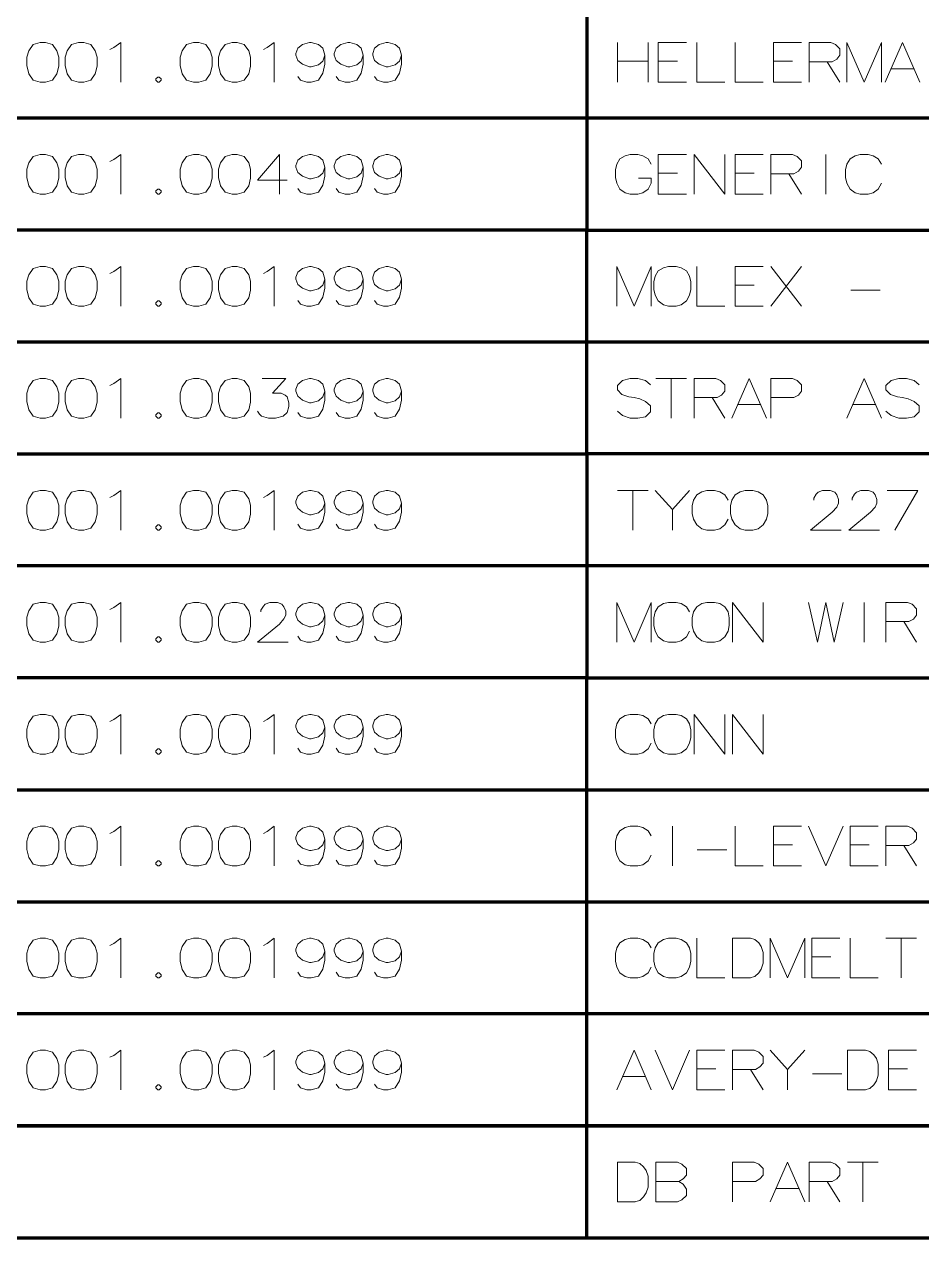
# Model space of a CAD drawing. Header units: millimetres. Extents: x 0 to 174, y 0 to 33.
# Drawn here: x 73.6 to 76.809, y 15.927 to 20.265 of the extents above; entities that cross this region are included whole.
import ezdxf

# ---------------------------------------------------------------- set-up
doc = ezdxf.new("R2010")
doc.units = ezdxf.units.MM
doc.layers.add('PDF2_형상', color=157, linetype='Continuous', true_color=0x405f80)

msp = doc.modelspace()

# ---------------------------------------------------------------- linework, layer by layer
at = {"layer": 'PDF2_형상', "color": 165, "lineweight": 70, "true_color": 0x5267a5}
for points in [[(98.9892, 21.5307), (98.9892, 21.1304), (85.7838, 21.1304), (85.7838, 20.7301), (83.901, 20.7301), (83.901, 20.33), (75.611, 20.33), (75.611, 19.9297), (75.611, 19.5294), (71.3026, 19.5294), (71.3026, 19.1293), (75.611, 19.1293), (75.611, 19.5294), (83.901, 19.5294), (83.901, 19.9297), (83.901, 20.33), (85.7838, 20.33), (85.7838, 20.7301), (98.9892, 20.7301), (98.9892, 21.1304)], [(83.901, 19.9297), (75.611, 19.9297), (71.3026, 19.9297), (71.3026, 20.33), (75.611, 20.33), (75.611, 20.7301), (83.901, 20.7301)], [(98.9892, 19.9297), (98.9892, 19.5294), (85.7838, 19.5294), (85.7838, 19.1293), (83.901, 19.1293), (83.901, 18.729), (75.611, 18.729), (75.611, 18.3288), (75.611, 17.9286), (71.3026, 17.9286), (71.3026, 17.5283), (75.611, 17.5283), (75.611, 17.9286), (83.901, 17.9286), (83.901, 18.3288), (83.901, 18.729), (85.7838, 18.729), (85.7838, 19.1293), (98.9892, 19.1293), (98.9892, 19.5294)], [(83.901, 18.3288), (75.611, 18.3288), (71.3026, 18.3288), (71.3026, 18.729), (75.611, 18.729), (75.611, 19.1293), (83.901, 19.1293)], [(75.611, 15.9274), (83.901, 15.9274), (83.901, 16.3276), (75.611, 16.3276), (75.611, 16.7279), (75.611, 17.1281), (83.901, 17.1281), (83.901, 17.5283), (85.7838, 17.5283), (85.7838, 17.9286), (98.9892, 17.9286), (98.9892, 18.3288)], [(83.901, 16.7279), (75.611, 16.7279), (71.3026, 16.7279), (71.3026, 17.1281), (75.611, 17.1281), (75.611, 17.5283), (83.901, 17.5283)], [(71.3026, 15.9274), (75.611, 15.9274), (75.611, 16.3276), (71.3026, 16.3276), (71.3026, 16.7279), (70.2461, 16.7279), (70.2461, 17.1281)], [(70.2461, 16.7279), (70.2461, 16.3276), (71.3026, 16.3276), (75.611, 16.3276), (83.901, 16.3276), (85.7838, 16.3276), (98.9892, 16.3276), (98.9892, 16.7279)]]:
    msp.add_lwpolyline(points, dxfattribs=at)
at = {"layer": 'PDF2_형상', "color": 18, "lineweight": 13, "true_color": 0x260000}
for points in [[(73.6572, 20.1996), (73.6321, 20.1928), (73.6161, 20.1699), (73.6093, 20.1469), (73.6093, 20.1172), (73.6161, 20.0875), (73.6321, 20.0647), (73.6572, 20.0578), (73.6756, 20.0578), (73.7007, 20.0647), (73.7167, 20.0875), (73.7236, 20.115), (73.7236, 20.1469), (73.7167, 20.1699), (73.7007, 20.1928), (73.6756, 20.1996)], [(73.7944, 20.1996), (73.7693, 20.1928), (73.7532, 20.1699), (73.7464, 20.1469), (73.7464, 20.1172), (73.7532, 20.0875), (73.7693, 20.0647), (73.7944, 20.0578), (73.8126, 20.0578), (73.8378, 20.0647), (73.8539, 20.0875), (73.8607, 20.115), (73.8607, 20.1469), (73.8539, 20.1699), (73.8378, 20.1928), (73.8126, 20.1996)], [(74.2058, 20.1996), (74.1807, 20.1928), (74.1647, 20.1699), (74.1579, 20.1469), (74.1579, 20.1172), (74.1647, 20.0875), (74.1807, 20.0647), (74.2058, 20.0578), (74.2242, 20.0578), (74.2493, 20.0647), (74.2653, 20.0875), (74.2722, 20.115), (74.2722, 20.1469), (74.2653, 20.1699), (74.2493, 20.1928), (74.2242, 20.1996)], [(74.3431, 20.1996), (74.3179, 20.1928), (74.3019, 20.1699), (74.295, 20.1469), (74.295, 20.1172), (74.3019, 20.0875), (74.3179, 20.0647), (74.3431, 20.0578), (74.3614, 20.0578), (74.3865, 20.0647), (74.4025, 20.0875), (74.4093, 20.115), (74.4093, 20.1469), (74.4025, 20.1699), (74.3865, 20.1928), (74.3614, 20.1996)], [(74.071, 20.0693), (74.071, 20.0647), (74.0779, 20.0578), (74.0825, 20.0578), (74.0893, 20.0647), (74.0893, 20.0693), (74.0825, 20.0761), (74.0779, 20.0761)], [(73.6572, 19.7993), (73.6321, 19.7925), (73.6161, 19.7696), (73.6093, 19.7468), (73.6093, 19.7171), (73.6161, 19.6874), (73.6321, 19.6644), (73.6572, 19.6576), (73.6756, 19.6576), (73.7007, 19.6644), (73.7167, 19.6874), (73.7236, 19.7147), (73.7236, 19.7468), (73.7167, 19.7696), (73.7007, 19.7925), (73.6756, 19.7993)], [(73.7944, 19.7993), (73.7693, 19.7925), (73.7532, 19.7696), (73.7464, 19.7468), (73.7464, 19.7171), (73.7532, 19.6874), (73.7693, 19.6644), (73.7944, 19.6576), (73.8126, 19.6576), (73.8378, 19.6644), (73.8539, 19.6874), (73.8607, 19.7147), (73.8607, 19.7468), (73.8539, 19.7696), (73.8378, 19.7925), (73.8126, 19.7993)], [(74.2058, 19.7993), (74.1807, 19.7925), (74.1647, 19.7696), (74.1579, 19.7468), (74.1579, 19.7171), (74.1647, 19.6874), (74.1807, 19.6644), (74.2058, 19.6576), (74.2242, 19.6576), (74.2493, 19.6644), (74.2653, 19.6874), (74.2722, 19.7147), (74.2722, 19.7468), (74.2653, 19.7696), (74.2493, 19.7925), (74.2242, 19.7993)], [(74.3431, 19.7993), (74.3179, 19.7925), (74.3019, 19.7696), (74.295, 19.7468), (74.295, 19.7171), (74.3019, 19.6874), (74.3179, 19.6644), (74.3431, 19.6576), (74.3614, 19.6576), (74.3865, 19.6644), (74.4025, 19.6874), (74.4093, 19.7147), (74.4093, 19.7468), (74.4025, 19.7696), (74.3865, 19.7925), (74.3614, 19.7993)], [(74.071, 19.669), (74.071, 19.6644), (74.0779, 19.6576), (74.0825, 19.6576), (74.0893, 19.6644), (74.0893, 19.669), (74.0825, 19.6758), (74.0779, 19.6758)], [(73.6572, 19.399), (73.6321, 19.3922), (73.6161, 19.3694), (73.6093, 19.3465), (73.6093, 19.3168), (73.6161, 19.2871), (73.6321, 19.2642), (73.6572, 19.2574), (73.6756, 19.2574), (73.7007, 19.2642), (73.7167, 19.2871), (73.7236, 19.3144), (73.7236, 19.3465), (73.7167, 19.3694), (73.7007, 19.3922), (73.6756, 19.399)], [(73.7944, 19.399), (73.7693, 19.3922), (73.7532, 19.3694), (73.7464, 19.3465), (73.7464, 19.3168), (73.7532, 19.2871), (73.7693, 19.2642), (73.7944, 19.2574), (73.8126, 19.2574), (73.8378, 19.2642), (73.8539, 19.2871), (73.8607, 19.3144), (73.8607, 19.3465), (73.8539, 19.3694), (73.8378, 19.3922), (73.8126, 19.399)], [(74.2058, 19.399), (74.1807, 19.3922), (74.1647, 19.3694), (74.1579, 19.3465), (74.1579, 19.3168), (74.1647, 19.2871), (74.1807, 19.2642), (74.2058, 19.2574), (74.2242, 19.2574), (74.2493, 19.2642), (74.2653, 19.2871), (74.2722, 19.3144), (74.2722, 19.3465), (74.2653, 19.3694), (74.2493, 19.3922), (74.2242, 19.399)], [(74.3431, 19.399), (74.3179, 19.3922), (74.3019, 19.3694), (74.295, 19.3465), (74.295, 19.3168), (74.3019, 19.2871), (74.3179, 19.2642), (74.3431, 19.2574), (74.3614, 19.2574), (74.3865, 19.2642), (74.4025, 19.2871), (74.4093, 19.3144), (74.4093, 19.3465), (74.4025, 19.3694), (74.3865, 19.3922), (74.3614, 19.399)], [(75.9037, 19.399), (75.8854, 19.3946), (75.8671, 19.3831), (75.8557, 19.3649), (75.8511, 19.3442), (75.8511, 19.3168), (75.8557, 19.2962), (75.8671, 19.2757), (75.8854, 19.2619), (75.9037, 19.2574), (75.9311, 19.2574), (75.9494, 19.2619), (75.9676, 19.2757), (75.9792, 19.2962), (75.9838, 19.3168), (75.9838, 19.3442), (75.9792, 19.3649), (75.9676, 19.3831), (75.9494, 19.3946), (75.9311, 19.399)], [(74.071, 19.2687), (74.071, 19.2642), (74.0779, 19.2574), (74.0825, 19.2574), (74.0893, 19.2642), (74.0893, 19.2687), (74.0825, 19.2757), (74.0779, 19.2757)], [(73.6572, 18.9989), (73.6321, 18.9919), (73.6161, 18.9692), (73.6093, 18.9463), (73.6093, 18.9165), (73.6161, 18.8868), (73.6321, 18.864), (73.6572, 18.8571), (73.6756, 18.8571), (73.7007, 18.864), (73.7167, 18.8868), (73.7236, 18.9143), (73.7236, 18.9463), (73.7167, 18.9692), (73.7007, 18.9919), (73.6756, 18.9989)], [(73.7944, 18.9989), (73.7693, 18.9919), (73.7532, 18.9692), (73.7464, 18.9463), (73.7464, 18.9165), (73.7532, 18.8868), (73.7693, 18.864), (73.7944, 18.8571), (73.8126, 18.8571), (73.8378, 18.864), (73.8539, 18.8868), (73.8607, 18.9143), (73.8607, 18.9463), (73.8539, 18.9692), (73.8378, 18.9919), (73.8126, 18.9989)], [(74.2058, 18.9989), (74.1807, 18.9919), (74.1647, 18.9692), (74.1579, 18.9463), (74.1579, 18.9165), (74.1647, 18.8868), (74.1807, 18.864), (74.2058, 18.8571), (74.2242, 18.8571), (74.2493, 18.864), (74.2653, 18.8868), (74.2722, 18.9143), (74.2722, 18.9463), (74.2653, 18.9692), (74.2493, 18.9919), (74.2242, 18.9989)], [(74.3431, 18.9989), (74.3179, 18.9919), (74.3019, 18.9692), (74.295, 18.9463), (74.295, 18.9165), (74.3019, 18.8868), (74.3179, 18.864), (74.3431, 18.8571), (74.3614, 18.8571), (74.3865, 18.864), (74.4025, 18.8868), (74.4093, 18.9143), (74.4093, 18.9463), (74.4025, 18.9692), (74.3865, 18.9919), (74.3614, 18.9989)], [(74.071, 18.8686), (74.071, 18.864), (74.0779, 18.8571), (74.0825, 18.8571), (74.0893, 18.864), (74.0893, 18.8686), (74.0825, 18.8754), (74.0779, 18.8754)], [(73.6572, 18.5986), (73.6321, 18.5918), (73.6161, 18.5689), (73.6093, 18.5461), (73.6093, 18.5164), (73.6161, 18.4867), (73.6321, 18.4638), (73.6572, 18.4569), (73.6756, 18.4569), (73.7007, 18.4638), (73.7167, 18.4867), (73.7236, 18.514), (73.7236, 18.5461), (73.7167, 18.5689), (73.7007, 18.5918), (73.6756, 18.5986)], [(73.7944, 18.5986), (73.7693, 18.5918), (73.7532, 18.5689), (73.7464, 18.5461), (73.7464, 18.5164), (73.7532, 18.4867), (73.7693, 18.4638), (73.7944, 18.4569), (73.8126, 18.4569), (73.8378, 18.4638), (73.8539, 18.4867), (73.8607, 18.514), (73.8607, 18.5461), (73.8539, 18.5689), (73.8378, 18.5918), (73.8126, 18.5986)], [(74.2058, 18.5986), (74.1807, 18.5918), (74.1647, 18.5689), (74.1579, 18.5461), (74.1579, 18.5164), (74.1647, 18.4867), (74.1807, 18.4638), (74.2058, 18.4569), (74.2242, 18.4569), (74.2493, 18.4638), (74.2653, 18.4867), (74.2722, 18.514), (74.2722, 18.5461), (74.2653, 18.5689), (74.2493, 18.5918), (74.2242, 18.5986)], [(74.3431, 18.5986), (74.3179, 18.5918), (74.3019, 18.5689), (74.295, 18.5461), (74.295, 18.5164), (74.3019, 18.4867), (74.3179, 18.4638), (74.3431, 18.4569), (74.3614, 18.4569), (74.3865, 18.4638), (74.4025, 18.4867), (74.4093, 18.514), (74.4093, 18.5461), (74.4025, 18.5689), (74.3865, 18.5918), (74.3614, 18.5986)], [(76.1781, 18.5986), (76.1597, 18.594), (76.1414, 18.5826), (76.13, 18.5643), (76.1254, 18.5438), (76.1254, 18.5164), (76.13, 18.4957), (76.1414, 18.4751), (76.1597, 18.4615), (76.1781, 18.4569), (76.2054, 18.4569), (76.2237, 18.4615), (76.2419, 18.4751), (76.2535, 18.4957), (76.2581, 18.5164), (76.2581, 18.5438), (76.2535, 18.5643), (76.2419, 18.5826), (76.2237, 18.594), (76.2054, 18.5986)], [(74.071, 18.4683), (74.071, 18.4638), (74.0779, 18.4569), (74.0825, 18.4569), (74.0893, 18.4638), (74.0893, 18.4683), (74.0825, 18.4751), (74.0779, 18.4751)], [(73.6572, 18.1983), (73.6321, 18.1915), (73.6161, 18.1686), (73.6093, 18.1458), (73.6093, 18.1161), (73.6161, 18.0864), (73.6321, 18.0635), (73.6572, 18.0567), (73.6756, 18.0567), (73.7007, 18.0635), (73.7167, 18.0864), (73.7236, 18.1137), (73.7236, 18.1458), (73.7167, 18.1686), (73.7007, 18.1915), (73.6756, 18.1983)], [(73.7944, 18.1983), (73.7693, 18.1915), (73.7532, 18.1686), (73.7464, 18.1458), (73.7464, 18.1161), (73.7532, 18.0864), (73.7693, 18.0635), (73.7944, 18.0567), (73.8126, 18.0567), (73.8378, 18.0635), (73.8539, 18.0864), (73.8607, 18.1137), (73.8607, 18.1458), (73.8539, 18.1686), (73.8378, 18.1915), (73.8126, 18.1983)], [(74.2058, 18.1983), (74.1807, 18.1915), (74.1647, 18.1686), (74.1579, 18.1458), (74.1579, 18.1161), (74.1647, 18.0864), (74.1807, 18.0635), (74.2058, 18.0567), (74.2242, 18.0567), (74.2493, 18.0635), (74.2653, 18.0864), (74.2722, 18.1137), (74.2722, 18.1458), (74.2653, 18.1686), (74.2493, 18.1915), (74.2242, 18.1983)], [(74.3431, 18.1983), (74.3179, 18.1915), (74.3019, 18.1686), (74.295, 18.1458), (74.295, 18.1161), (74.3019, 18.0864), (74.3179, 18.0635), (74.3431, 18.0567), (74.3614, 18.0567), (74.3865, 18.0635), (74.4025, 18.0864), (74.4093, 18.1137), (74.4093, 18.1458), (74.4025, 18.1686), (74.3865, 18.1915), (74.3614, 18.1983)], [(76.0408, 18.1983), (76.0225, 18.1939), (76.0043, 18.1824), (75.9928, 18.1642), (75.9883, 18.1435), (75.9883, 18.1161), (75.9928, 18.0956), (76.0043, 18.075), (76.0225, 18.0613), (76.0408, 18.0567), (76.0683, 18.0567), (76.0865, 18.0613), (76.1049, 18.075), (76.1163, 18.0956), (76.1208, 18.1161), (76.1208, 18.1435), (76.1163, 18.1642), (76.1049, 18.1824), (76.0865, 18.1939), (76.0683, 18.1983)], [(74.071, 18.0681), (74.071, 18.0635), (74.0779, 18.0567), (74.0825, 18.0567), (74.0893, 18.0635), (74.0893, 18.0681), (74.0825, 18.075), (74.0779, 18.075)], [(73.6572, 17.7982), (73.6321, 17.7912), (73.6161, 17.7685), (73.6093, 17.7456), (73.6093, 17.7158), (73.6161, 17.6861), (73.6321, 17.6633), (73.6572, 17.6564), (73.6756, 17.6564), (73.7007, 17.6633), (73.7167, 17.6861), (73.7236, 17.7136), (73.7236, 17.7456), (73.7167, 17.7685), (73.7007, 17.7912), (73.6756, 17.7982)], [(73.7944, 17.7982), (73.7693, 17.7912), (73.7532, 17.7685), (73.7464, 17.7456), (73.7464, 17.7158), (73.7532, 17.6861), (73.7693, 17.6633), (73.7944, 17.6564), (73.8126, 17.6564), (73.8378, 17.6633), (73.8539, 17.6861), (73.8607, 17.7136), (73.8607, 17.7456), (73.8539, 17.7685), (73.8378, 17.7912), (73.8126, 17.7982)], [(74.2058, 17.7982), (74.1807, 17.7912), (74.1647, 17.7685), (74.1579, 17.7456), (74.1579, 17.7158), (74.1647, 17.6861), (74.1807, 17.6633), (74.2058, 17.6564), (74.2242, 17.6564), (74.2493, 17.6633), (74.2653, 17.6861), (74.2722, 17.7136), (74.2722, 17.7456), (74.2653, 17.7685), (74.2493, 17.7912), (74.2242, 17.7982)], [(74.3431, 17.7982), (74.3179, 17.7912), (74.3019, 17.7685), (74.295, 17.7456), (74.295, 17.7158), (74.3019, 17.6861), (74.3179, 17.6633), (74.3431, 17.6564), (74.3614, 17.6564), (74.3865, 17.6633), (74.4025, 17.6861), (74.4093, 17.7136), (74.4093, 17.7456), (74.4025, 17.7685), (74.3865, 17.7912), (74.3614, 17.7982)], [(75.9037, 17.7982), (75.8854, 17.7936), (75.8671, 17.7822), (75.8557, 17.7639), (75.8511, 17.7433), (75.8511, 17.7158), (75.8557, 17.6953), (75.8671, 17.6747), (75.8854, 17.661), (75.9037, 17.6564), (75.9311, 17.6564), (75.9494, 17.661), (75.9676, 17.6747), (75.9792, 17.6953), (75.9838, 17.7158), (75.9838, 17.7433), (75.9792, 17.7639), (75.9676, 17.7822), (75.9494, 17.7936), (75.9311, 17.7982)], [(74.071, 17.6679), (74.071, 17.6633), (74.0779, 17.6564), (74.0825, 17.6564), (74.0893, 17.6633), (74.0893, 17.6679), (74.0825, 17.6747), (74.0779, 17.6747)], [(73.6572, 17.3979), (73.6321, 17.3911), (73.6161, 17.3682), (73.6093, 17.3453), (73.6093, 17.3156), (73.6161, 17.286), (73.6321, 17.2631), (73.6572, 17.2562), (73.6756, 17.2562), (73.7007, 17.2631), (73.7167, 17.286), (73.7236, 17.3133), (73.7236, 17.3453), (73.7167, 17.3682), (73.7007, 17.3911), (73.6756, 17.3979)], [(73.7944, 17.3979), (73.7693, 17.3911), (73.7532, 17.3682), (73.7464, 17.3453), (73.7464, 17.3156), (73.7532, 17.286), (73.7693, 17.2631), (73.7944, 17.2562), (73.8126, 17.2562), (73.8378, 17.2631), (73.8539, 17.286), (73.8607, 17.3133), (73.8607, 17.3453), (73.8539, 17.3682), (73.8378, 17.3911), (73.8126, 17.3979)], [(74.2058, 17.3979), (74.1807, 17.3911), (74.1647, 17.3682), (74.1579, 17.3453), (74.1579, 17.3156), (74.1647, 17.286), (74.1807, 17.2631), (74.2058, 17.2562), (74.2242, 17.2562), (74.2493, 17.2631), (74.2653, 17.286), (74.2722, 17.3133), (74.2722, 17.3453), (74.2653, 17.3682), (74.2493, 17.3911), (74.2242, 17.3979)], [(74.3431, 17.3979), (74.3179, 17.3911), (74.3019, 17.3682), (74.295, 17.3453), (74.295, 17.3156), (74.3019, 17.286), (74.3179, 17.2631), (74.3431, 17.2562), (74.3614, 17.2562), (74.3865, 17.2631), (74.4025, 17.286), (74.4093, 17.3133), (74.4093, 17.3453), (74.4025, 17.3682), (74.3865, 17.3911), (74.3614, 17.3979)], [(74.071, 17.2676), (74.071, 17.2631), (74.0779, 17.2562), (74.0825, 17.2562), (74.0893, 17.2631), (74.0893, 17.2676), (74.0825, 17.2744), (74.0779, 17.2744)], [(73.6572, 16.9976), (73.6321, 16.9908), (73.6161, 16.9679), (73.6093, 16.9451), (73.6093, 16.9154), (73.6161, 16.8857), (73.6321, 16.8628), (73.6572, 16.856), (73.6756, 16.856), (73.7007, 16.8628), (73.7167, 16.8857), (73.7236, 16.9131), (73.7236, 16.9451), (73.7167, 16.9679), (73.7007, 16.9908), (73.6756, 16.9976)], [(73.7944, 16.9976), (73.7693, 16.9908), (73.7532, 16.9679), (73.7464, 16.9451), (73.7464, 16.9154), (73.7532, 16.8857), (73.7693, 16.8628), (73.7944, 16.856), (73.8126, 16.856), (73.8378, 16.8628), (73.8539, 16.8857), (73.8607, 16.9131), (73.8607, 16.9451), (73.8539, 16.9679), (73.8378, 16.9908), (73.8126, 16.9976)], [(74.2058, 16.9976), (74.1807, 16.9908), (74.1647, 16.9679), (74.1579, 16.9451), (74.1579, 16.9154), (74.1647, 16.8857), (74.1807, 16.8628), (74.2058, 16.856), (74.2242, 16.856), (74.2493, 16.8628), (74.2653, 16.8857), (74.2722, 16.9131), (74.2722, 16.9451), (74.2653, 16.9679), (74.2493, 16.9908), (74.2242, 16.9976)], [(74.3431, 16.9976), (74.3179, 16.9908), (74.3019, 16.9679), (74.295, 16.9451), (74.295, 16.9154), (74.3019, 16.8857), (74.3179, 16.8628), (74.3431, 16.856), (74.3614, 16.856), (74.3865, 16.8628), (74.4025, 16.8857), (74.4093, 16.9131), (74.4093, 16.9451), (74.4025, 16.9679), (74.3865, 16.9908), (74.3614, 16.9976)], [(75.9037, 16.9976), (75.8854, 16.9931), (75.8671, 16.9817), (75.8557, 16.9633), (75.8511, 16.9428), (75.8511, 16.9154), (75.8557, 16.8949), (75.8671, 16.8743), (75.8854, 16.8606), (75.9037, 16.856), (75.9311, 16.856), (75.9494, 16.8606), (75.9676, 16.8743), (75.9792, 16.8949), (75.9838, 16.9154), (75.9838, 16.9428), (75.9792, 16.9633), (75.9676, 16.9817), (75.9494, 16.9931), (75.9311, 16.9976)], [(74.071, 16.8674), (74.071, 16.8628), (74.0779, 16.856), (74.0825, 16.856), (74.0893, 16.8628), (74.0893, 16.8674), (74.0825, 16.8743), (74.0779, 16.8743)], [(73.6572, 16.5975), (73.6321, 16.5906), (73.6161, 16.5678), (73.6093, 16.5449), (73.6093, 16.5151), (73.6161, 16.4854), (73.6321, 16.4626), (73.6572, 16.4557), (73.6756, 16.4557), (73.7007, 16.4626), (73.7167, 16.4854), (73.7236, 16.5129), (73.7236, 16.5449), (73.7167, 16.5678), (73.7007, 16.5906), (73.6756, 16.5975)], [(73.7944, 16.5975), (73.7693, 16.5906), (73.7532, 16.5678), (73.7464, 16.5449), (73.7464, 16.5151), (73.7532, 16.4854), (73.7693, 16.4626), (73.7944, 16.4557), (73.8126, 16.4557), (73.8378, 16.4626), (73.8539, 16.4854), (73.8607, 16.5129), (73.8607, 16.5449), (73.8539, 16.5678), (73.8378, 16.5906), (73.8126, 16.5975)], [(74.2058, 16.5975), (74.1807, 16.5906), (74.1647, 16.5678), (74.1579, 16.5449), (74.1579, 16.5151), (74.1647, 16.4854), (74.1807, 16.4626), (74.2058, 16.4557), (74.2242, 16.4557), (74.2493, 16.4626), (74.2653, 16.4854), (74.2722, 16.5129), (74.2722, 16.5449), (74.2653, 16.5678), (74.2493, 16.5906), (74.2242, 16.5975)], [(74.3431, 16.5975), (74.3179, 16.5906), (74.3019, 16.5678), (74.295, 16.5449), (74.295, 16.5151), (74.3019, 16.4854), (74.3179, 16.4626), (74.3431, 16.4557), (74.3614, 16.4557), (74.3865, 16.4626), (74.4025, 16.4854), (74.4093, 16.5129), (74.4093, 16.5449), (74.4025, 16.5678), (74.3865, 16.5906), (74.3614, 16.5975)], [(74.071, 16.4672), (74.071, 16.4626), (74.0779, 16.4557), (74.0825, 16.4557), (74.0893, 16.4626), (74.0893, 16.4672), (74.0825, 16.474), (74.0779, 16.474)], [(75.9357, 16.0556), (75.9517, 16.0624), (75.9676, 16.0783), (75.9676, 16.1013), (75.9563, 16.1194), (75.9403, 16.1286), (75.9563, 16.1378), (75.9676, 16.1515), (75.9676, 16.1743), (75.9517, 16.1904), (75.9357, 16.1972), (75.8579, 16.1972), (75.8579, 16.0556)]]:
    msp.add_lwpolyline(points, close=True, dxfattribs=at)
for points in [[(73.9064, 20.1744), (73.9201, 20.1813), (73.9453, 20.1996), (73.9453, 20.0578)], [(74.4551, 20.1744), (74.4688, 20.1813), (74.4939, 20.1996), (74.4939, 20.0578)], [(74.6746, 20.1539), (74.6676, 20.179), (74.6517, 20.1928), (74.6265, 20.1996), (74.6197, 20.1996), (74.5946, 20.1928), (74.5785, 20.179), (74.5717, 20.1607), (74.5717, 20.1539), (74.5785, 20.1356), (74.5946, 20.1218), (74.6197, 20.1126), (74.6265, 20.1126), (74.6517, 20.1196), (74.6676, 20.1333), (74.6746, 20.1539), (74.6746, 20.1218), (74.6676, 20.0899), (74.6517, 20.0647), (74.6265, 20.0578), (74.6106, 20.0578), (74.5876, 20.0647), (74.5785, 20.0785)], [(74.8117, 20.1539), (74.8049, 20.179), (74.7889, 20.1928), (74.7636, 20.1996), (74.7568, 20.1996), (74.7317, 20.1928), (74.7157, 20.179), (74.7087, 20.1607), (74.7087, 20.1539), (74.7157, 20.1356), (74.7317, 20.1218), (74.7568, 20.1126), (74.7636, 20.1126), (74.7889, 20.1196), (74.8049, 20.1333), (74.8117, 20.1539), (74.8117, 20.1218), (74.8049, 20.0899), (74.7889, 20.0647), (74.7636, 20.0578), (74.7476, 20.0578), (74.7249, 20.0647), (74.7157, 20.0785)], [(74.9489, 20.1539), (74.9419, 20.179), (74.926, 20.1928), (74.9008, 20.1996), (74.894, 20.1996), (74.8689, 20.1928), (74.8528, 20.179), (74.846, 20.1607), (74.846, 20.1539), (74.8528, 20.1356), (74.8689, 20.1218), (74.894, 20.1126), (74.9008, 20.1126), (74.926, 20.1196), (74.9419, 20.1333), (74.9489, 20.1539), (74.9489, 20.1218), (74.9419, 20.0899), (74.926, 20.0647), (74.9008, 20.0578), (74.8849, 20.0578), (74.8619, 20.0647), (74.8528, 20.0785)], [(75.7208, 20.1996), (75.7208, 20.0578)], [(75.8306, 20.1996), (75.8306, 20.0578)], [(75.9676, 20.0578), (75.8671, 20.0578), (75.8671, 20.1996), (75.9676, 20.1996)], [(76.0043, 20.1996), (76.0043, 20.0578), (76.1049, 20.0578)], [(76.1414, 20.1996), (76.1414, 20.0578), (76.2419, 20.0578)], [(76.3792, 20.0578), (76.2786, 20.0578), (76.2786, 20.1996), (76.3792, 20.1996)], [(76.4065, 20.131), (76.4889, 20.131), (76.5049, 20.1401), (76.5164, 20.1539), (76.5164, 20.1767), (76.5003, 20.1928), (76.4843, 20.1996), (76.4065, 20.1996), (76.4065, 20.0578)], [(76.6649, 20.0578), (76.6649, 20.1996), (76.6032, 20.0578), (76.5415, 20.1996), (76.5415, 20.0578)], [(76.6786, 20.0578), (76.7403, 20.1996), (76.8021, 20.0578)], [(75.8306, 20.1333), (75.7208, 20.1333)], [(75.9357, 20.1333), (75.8671, 20.1333)], [(76.3472, 20.1333), (76.2786, 20.1333)], [(76.4706, 20.131), (76.5164, 20.0578)], [(76.6992, 20.1058), (76.7815, 20.1058)], [(73.9064, 19.7742), (73.9201, 19.7811), (73.9453, 19.7993), (73.9453, 19.6576)], [(74.5396, 19.7079), (74.4344, 19.7079), (74.5122, 19.7993), (74.5122, 19.7307), (74.5122, 19.6576)], [(74.6746, 19.7536), (74.6676, 19.7787), (74.6517, 19.7925), (74.6265, 19.7993), (74.6197, 19.7993), (74.5946, 19.7925), (74.5785, 19.7787), (74.5717, 19.7604), (74.5717, 19.7536), (74.5785, 19.7353), (74.5946, 19.7217), (74.6197, 19.7125), (74.6265, 19.7125), (74.6517, 19.7193), (74.6676, 19.7331), (74.6746, 19.7536), (74.6746, 19.7217), (74.6676, 19.6896), (74.6517, 19.6644), (74.6265, 19.6576), (74.6106, 19.6576), (74.5876, 19.6644), (74.5785, 19.6782)], [(74.8117, 19.7536), (74.8049, 19.7787), (74.7889, 19.7925), (74.7636, 19.7993), (74.7568, 19.7993), (74.7317, 19.7925), (74.7157, 19.7787), (74.7087, 19.7604), (74.7087, 19.7536), (74.7157, 19.7353), (74.7317, 19.7217), (74.7568, 19.7125), (74.7636, 19.7125), (74.7889, 19.7193), (74.8049, 19.7331), (74.8117, 19.7536), (74.8117, 19.7217), (74.8049, 19.6896), (74.7889, 19.6644), (74.7636, 19.6576), (74.7476, 19.6576), (74.7249, 19.6644), (74.7157, 19.6782)], [(74.9489, 19.7536), (74.9419, 19.7787), (74.926, 19.7925), (74.9008, 19.7993), (74.894, 19.7993), (74.8689, 19.7925), (74.8528, 19.7787), (74.846, 19.7604), (74.846, 19.7536), (74.8528, 19.7353), (74.8689, 19.7217), (74.894, 19.7125), (74.9008, 19.7125), (74.926, 19.7193), (74.9419, 19.7331), (74.9489, 19.7536), (74.9489, 19.7217), (74.9419, 19.6896), (74.926, 19.6644), (74.9008, 19.6576), (74.8849, 19.6576), (74.8619, 19.6644), (74.8528, 19.6782)], [(75.7963, 19.7147), (75.8419, 19.7147), (75.8419, 19.6965), (75.8306, 19.6758), (75.8122, 19.6622), (75.794, 19.6576), (75.7665, 19.6576), (75.7482, 19.6622), (75.73, 19.6758), (75.7185, 19.6965), (75.714, 19.7171), (75.714, 19.7444), (75.7185, 19.765), (75.73, 19.7833), (75.7482, 19.7947), (75.7665, 19.7993), (75.794, 19.7993), (75.8122, 19.7947), (75.8306, 19.7833), (75.8419, 19.765)], [(75.9676, 19.6576), (75.8671, 19.6576), (75.8671, 19.7993), (75.9676, 19.7993)], [(76.1049, 19.7993), (76.1049, 19.6576), (75.9951, 19.7993), (75.9951, 19.6576)], [(76.2419, 19.6576), (76.1414, 19.6576), (76.1414, 19.7993), (76.2419, 19.7993)], [(76.2694, 19.7307), (76.3518, 19.7307), (76.3678, 19.7399), (76.3792, 19.7536), (76.3792, 19.7765), (76.3632, 19.7925), (76.3472, 19.7993), (76.2694, 19.7993), (76.2694, 19.6576)], [(76.466, 19.6576), (76.466, 19.7993)], [(76.6649, 19.6965), (76.6535, 19.6758), (76.6351, 19.6622), (76.6169, 19.6576), (76.5894, 19.6576), (76.5712, 19.6622), (76.5529, 19.6758), (76.5415, 19.6965), (76.5369, 19.7171), (76.5369, 19.7444), (76.5415, 19.765), (76.5529, 19.7833), (76.5712, 19.7947), (76.5894, 19.7993), (76.6169, 19.7993), (76.6351, 19.7947), (76.6535, 19.7833), (76.6649, 19.765)], [(75.9357, 19.7331), (75.8671, 19.7331)], [(76.21, 19.7331), (76.1414, 19.7331)], [(76.3335, 19.7307), (76.3792, 19.6576)], [(73.9064, 19.3739), (73.9201, 19.3808), (73.9453, 19.399), (73.9453, 19.2574)], [(74.4551, 19.3739), (74.4688, 19.3808), (74.4939, 19.399), (74.4939, 19.2574)], [(74.6746, 19.3533), (74.6676, 19.3785), (74.6517, 19.3922), (74.6265, 19.399), (74.6197, 19.399), (74.5946, 19.3922), (74.5785, 19.3785), (74.5717, 19.3603), (74.5717, 19.3533), (74.5785, 19.3351), (74.5946, 19.3214), (74.6197, 19.3122), (74.6265, 19.3122), (74.6517, 19.319), (74.6676, 19.3328), (74.6746, 19.3533), (74.6746, 19.3214), (74.6676, 19.2893), (74.6517, 19.2642), (74.6265, 19.2574), (74.6106, 19.2574), (74.5876, 19.2642), (74.5785, 19.2779)], [(74.8117, 19.3533), (74.8049, 19.3785), (74.7889, 19.3922), (74.7636, 19.399), (74.7568, 19.399), (74.7317, 19.3922), (74.7157, 19.3785), (74.7087, 19.3603), (74.7087, 19.3533), (74.7157, 19.3351), (74.7317, 19.3214), (74.7568, 19.3122), (74.7636, 19.3122), (74.7889, 19.319), (74.8049, 19.3328), (74.8117, 19.3533), (74.8117, 19.3214), (74.8049, 19.2893), (74.7889, 19.2642), (74.7636, 19.2574), (74.7476, 19.2574), (74.7249, 19.2642), (74.7157, 19.2779)], [(74.9489, 19.3533), (74.9419, 19.3785), (74.926, 19.3922), (74.9008, 19.399), (74.894, 19.399), (74.8689, 19.3922), (74.8528, 19.3785), (74.846, 19.3603), (74.846, 19.3533), (74.8528, 19.3351), (74.8689, 19.3214), (74.894, 19.3122), (74.9008, 19.3122), (74.926, 19.319), (74.9419, 19.3328), (74.9489, 19.3533), (74.9489, 19.3214), (74.9419, 19.2893), (74.926, 19.2642), (74.9008, 19.2574), (74.8849, 19.2574), (74.8619, 19.2642), (74.8528, 19.2779)], [(75.8419, 19.2574), (75.8419, 19.399), (75.7803, 19.2574), (75.7185, 19.399), (75.7185, 19.2574)], [(76.0043, 19.399), (76.0043, 19.2574), (76.1049, 19.2574)], [(76.2419, 19.2574), (76.1414, 19.2574), (76.1414, 19.399), (76.2419, 19.399)], [(76.2694, 19.399), (76.3792, 19.2574)], [(76.3792, 19.399), (76.2694, 19.2574)], [(76.21, 19.3328), (76.1414, 19.3328)], [(76.5551, 19.3144), (76.6603, 19.3144)], [(73.9064, 18.9737), (73.9201, 18.9806), (73.9453, 18.9989), (73.9453, 18.8571)], [(74.4344, 18.8822), (74.4414, 18.8708), (74.4482, 18.864), (74.4733, 18.8571), (74.4985, 18.8571), (74.526, 18.864), (74.5396, 18.8776), (74.5465, 18.8983), (74.5465, 18.9119), (74.5396, 18.9325), (74.5328, 18.9394), (74.519, 18.9463), (74.4871, 18.9463), (74.5351, 18.9989), (74.4506, 18.9989)], [(74.6746, 18.9532), (74.6676, 18.9783), (74.6517, 18.9919), (74.6265, 18.9989), (74.6197, 18.9989), (74.5946, 18.9919), (74.5785, 18.9783), (74.5717, 18.96), (74.5717, 18.9532), (74.5785, 18.9349), (74.5946, 18.9211), (74.6197, 18.9119), (74.6265, 18.9119), (74.6517, 18.9189), (74.6676, 18.9325), (74.6746, 18.9532), (74.6746, 18.9211), (74.6676, 18.8892), (74.6517, 18.864), (74.6265, 18.8571), (74.6106, 18.8571), (74.5876, 18.864), (74.5785, 18.8776)], [(74.8117, 18.9532), (74.8049, 18.9783), (74.7889, 18.9919), (74.7636, 18.9989), (74.7568, 18.9989), (74.7317, 18.9919), (74.7157, 18.9783), (74.7087, 18.96), (74.7087, 18.9532), (74.7157, 18.9349), (74.7317, 18.9211), (74.7568, 18.9119), (74.7636, 18.9119), (74.7889, 18.9189), (74.8049, 18.9325), (74.8117, 18.9532), (74.8117, 18.9211), (74.8049, 18.8892), (74.7889, 18.864), (74.7636, 18.8571), (74.7476, 18.8571), (74.7249, 18.864), (74.7157, 18.8776)], [(74.9489, 18.9532), (74.9419, 18.9783), (74.926, 18.9919), (74.9008, 18.9989), (74.894, 18.9989), (74.8689, 18.9919), (74.8528, 18.9783), (74.846, 18.96), (74.846, 18.9532), (74.8528, 18.9349), (74.8689, 18.9211), (74.894, 18.9119), (74.9008, 18.9119), (74.926, 18.9189), (74.9419, 18.9325), (74.9489, 18.9532), (74.9489, 18.9211), (74.9419, 18.8892), (74.926, 18.864), (74.9008, 18.8571), (74.8849, 18.8571), (74.8619, 18.864), (74.8528, 18.8776)], [(75.8397, 18.976), (75.8214, 18.9919), (75.794, 18.9989), (75.7665, 18.9989), (75.7392, 18.9919), (75.7208, 18.9737), (75.7208, 18.9578), (75.7368, 18.9417), (75.7619, 18.9325), (75.7803, 18.9303), (75.8008, 18.9257), (75.8214, 18.9165), (75.8397, 18.9006), (75.8397, 18.88), (75.8214, 18.8617), (75.794, 18.8571), (75.7665, 18.8571), (75.7392, 18.8662), (75.7208, 18.8822)], [(75.8579, 18.9989), (75.9676, 18.9989)], [(75.9128, 18.8571), (75.9128, 18.9989)], [(75.9951, 18.9303), (76.0774, 18.9303), (76.0935, 18.9394), (76.1049, 18.9532), (76.1049, 18.976), (76.0889, 18.9919), (76.0729, 18.9989), (75.9951, 18.9989), (75.9951, 18.8571)], [(76.13, 18.8571), (76.1917, 18.9989), (76.2535, 18.8571)], [(76.2694, 18.9303), (76.3518, 18.9303), (76.3678, 18.9394), (76.3792, 18.9532), (76.3792, 18.976), (76.3632, 18.9919), (76.3472, 18.9989), (76.2694, 18.9989), (76.2694, 18.8571)], [(76.5415, 18.8571), (76.6032, 18.9989), (76.6649, 18.8571)], [(76.7997, 18.976), (76.7815, 18.9919), (76.754, 18.9989), (76.7267, 18.9989), (76.6992, 18.9919), (76.681, 18.9737), (76.681, 18.9578), (76.6969, 18.9417), (76.7221, 18.9325), (76.7403, 18.9303), (76.761, 18.9257), (76.7815, 18.9165), (76.7997, 18.9006), (76.7997, 18.88), (76.7815, 18.8617), (76.754, 18.8571), (76.7267, 18.8571), (76.6992, 18.8662), (76.681, 18.8822)], [(76.0592, 18.9303), (76.1049, 18.8571)], [(76.1506, 18.9051), (76.2329, 18.9051)], [(76.5621, 18.9051), (76.6443, 18.9051)], [(73.9064, 18.5735), (73.9201, 18.5803), (73.9453, 18.5986), (73.9453, 18.4569)], [(74.4551, 18.5735), (74.4688, 18.5803), (74.4939, 18.5986), (74.4939, 18.4569)], [(74.6746, 18.5529), (74.6676, 18.5781), (74.6517, 18.5918), (74.6265, 18.5986), (74.6197, 18.5986), (74.5946, 18.5918), (74.5785, 18.5781), (74.5717, 18.5597), (74.5717, 18.5529), (74.5785, 18.5346), (74.5946, 18.5208), (74.6197, 18.5118), (74.6265, 18.5118), (74.6517, 18.5186), (74.6676, 18.5324), (74.6746, 18.5529), (74.6746, 18.5208), (74.6676, 18.4889), (74.6517, 18.4638), (74.6265, 18.4569), (74.6106, 18.4569), (74.5876, 18.4638), (74.5785, 18.4775)], [(74.8117, 18.5529), (74.8049, 18.5781), (74.7889, 18.5918), (74.7636, 18.5986), (74.7568, 18.5986), (74.7317, 18.5918), (74.7157, 18.5781), (74.7087, 18.5597), (74.7087, 18.5529), (74.7157, 18.5346), (74.7317, 18.5208), (74.7568, 18.5118), (74.7636, 18.5118), (74.7889, 18.5186), (74.8049, 18.5324), (74.8117, 18.5529), (74.8117, 18.5208), (74.8049, 18.4889), (74.7889, 18.4638), (74.7636, 18.4569), (74.7476, 18.4569), (74.7249, 18.4638), (74.7157, 18.4775)], [(74.9489, 18.5529), (74.9419, 18.5781), (74.926, 18.5918), (74.9008, 18.5986), (74.894, 18.5986), (74.8689, 18.5918), (74.8528, 18.5781), (74.846, 18.5597), (74.846, 18.5529), (74.8528, 18.5346), (74.8689, 18.5208), (74.894, 18.5118), (74.9008, 18.5118), (74.926, 18.5186), (74.9419, 18.5324), (74.9489, 18.5529), (74.9489, 18.5208), (74.9419, 18.4889), (74.926, 18.4638), (74.9008, 18.4569), (74.8849, 18.4569), (74.8619, 18.4638), (74.8528, 18.4775)], [(75.7208, 18.5986), (75.8306, 18.5986)], [(75.7757, 18.4569), (75.7757, 18.5986)], [(75.8557, 18.5986), (75.9174, 18.53), (75.9792, 18.5986)], [(76.1163, 18.4957), (76.1049, 18.4751), (76.0865, 18.4615), (76.0683, 18.4569), (76.0408, 18.4569), (76.0225, 18.4615), (76.0043, 18.4751), (75.9928, 18.4957), (75.9883, 18.5164), (75.9883, 18.5438), (75.9928, 18.5643), (76.0043, 18.5826), (76.0225, 18.594), (76.0408, 18.5986), (76.0683, 18.5986), (76.0865, 18.594), (76.1049, 18.5826), (76.1163, 18.5643)], [(76.5208, 18.4569), (76.4111, 18.4569), (76.4889, 18.5208), (76.5049, 18.5392), (76.5118, 18.5529), (76.5118, 18.5667), (76.5049, 18.5826), (76.4981, 18.5918), (76.4821, 18.5986), (76.4546, 18.5986), (76.4386, 18.5918), (76.4318, 18.5849), (76.4226, 18.5713), (76.4226, 18.5643)], [(76.6581, 18.4569), (76.5483, 18.4569), (76.6261, 18.5208), (76.6421, 18.5392), (76.6489, 18.5529), (76.6489, 18.5667), (76.6421, 18.5826), (76.6351, 18.5918), (76.6192, 18.5986), (76.5918, 18.5986), (76.5757, 18.5918), (76.5689, 18.5849), (76.5597, 18.5713), (76.5597, 18.5643)], [(76.6854, 18.5986), (76.7951, 18.5986), (76.7129, 18.4569)], [(75.9174, 18.53), (75.9174, 18.4569)], [(73.9064, 18.1732), (73.9201, 18.1801), (73.9453, 18.1983), (73.9453, 18.0567)], [(74.5442, 18.0567), (74.4344, 18.0567), (74.5122, 18.1207), (74.5282, 18.139), (74.5351, 18.1526), (74.5351, 18.1664), (74.5282, 18.1824), (74.5214, 18.1915), (74.5054, 18.1983), (74.4779, 18.1983), (74.4619, 18.1915), (74.4551, 18.1847), (74.446, 18.171), (74.446, 18.1642)], [(74.6746, 18.1526), (74.6676, 18.1778), (74.6517, 18.1915), (74.6265, 18.1983), (74.6197, 18.1983), (74.5946, 18.1915), (74.5785, 18.1778), (74.5717, 18.1596), (74.5717, 18.1526), (74.5785, 18.1344), (74.5946, 18.1207), (74.6197, 18.1115), (74.6265, 18.1115), (74.6517, 18.1183), (74.6676, 18.1321), (74.6746, 18.1526), (74.6746, 18.1207), (74.6676, 18.0886), (74.6517, 18.0635), (74.6265, 18.0567), (74.6106, 18.0567), (74.5876, 18.0635), (74.5785, 18.0772)], [(74.8117, 18.1526), (74.8049, 18.1778), (74.7889, 18.1915), (74.7636, 18.1983), (74.7568, 18.1983), (74.7317, 18.1915), (74.7157, 18.1778), (74.7087, 18.1596), (74.7087, 18.1526), (74.7157, 18.1344), (74.7317, 18.1207), (74.7568, 18.1115), (74.7636, 18.1115), (74.7889, 18.1183), (74.8049, 18.1321), (74.8117, 18.1526), (74.8117, 18.1207), (74.8049, 18.0886), (74.7889, 18.0635), (74.7636, 18.0567), (74.7476, 18.0567), (74.7249, 18.0635), (74.7157, 18.0772)], [(74.9489, 18.1526), (74.9419, 18.1778), (74.926, 18.1915), (74.9008, 18.1983), (74.894, 18.1983), (74.8689, 18.1915), (74.8528, 18.1778), (74.846, 18.1596), (74.846, 18.1526), (74.8528, 18.1344), (74.8689, 18.1207), (74.894, 18.1115), (74.9008, 18.1115), (74.926, 18.1183), (74.9419, 18.1321), (74.9489, 18.1526), (74.9489, 18.1207), (74.9419, 18.0886), (74.926, 18.0635), (74.9008, 18.0567), (74.8849, 18.0567), (74.8619, 18.0635), (74.8528, 18.0772)], [(75.8419, 18.0567), (75.8419, 18.1983), (75.7803, 18.0567), (75.7185, 18.1983), (75.7185, 18.0567)], [(75.9792, 18.0956), (75.9676, 18.075), (75.9494, 18.0613), (75.9311, 18.0567), (75.9037, 18.0567), (75.8854, 18.0613), (75.8671, 18.075), (75.8557, 18.0956), (75.8511, 18.1161), (75.8511, 18.1435), (75.8557, 18.1642), (75.8671, 18.1824), (75.8854, 18.1939), (75.9037, 18.1983), (75.9311, 18.1983), (75.9494, 18.1939), (75.9676, 18.1824), (75.9792, 18.1642)], [(76.2419, 18.1983), (76.2419, 18.0567), (76.1322, 18.1983), (76.1322, 18.0567)], [(76.4043, 18.1983), (76.4363, 18.0567), (76.466, 18.1983), (76.4957, 18.0567), (76.5278, 18.1983)], [(76.6032, 18.0567), (76.6032, 18.1983)], [(76.681, 18.1299), (76.7632, 18.1299), (76.7792, 18.1389), (76.7907, 18.1526), (76.7907, 18.1756), (76.7746, 18.1915), (76.7586, 18.1983), (76.681, 18.1983), (76.681, 18.0567)], [(76.7449, 18.1299), (76.7907, 18.0567)], [(73.9064, 17.7731), (73.9201, 17.7799), (73.9453, 17.7982), (73.9453, 17.6564)], [(74.4551, 17.7731), (74.4688, 17.7799), (74.4939, 17.7982), (74.4939, 17.6564)], [(74.6746, 17.7525), (74.6676, 17.7776), (74.6517, 17.7912), (74.6265, 17.7982), (74.6197, 17.7982), (74.5946, 17.7912), (74.5785, 17.7776), (74.5717, 17.7593), (74.5717, 17.7525), (74.5785, 17.7342), (74.5946, 17.7204), (74.6197, 17.7112), (74.6265, 17.7112), (74.6517, 17.7182), (74.6676, 17.7318), (74.6746, 17.7525), (74.6746, 17.7204), (74.6676, 17.6885), (74.6517, 17.6633), (74.6265, 17.6564), (74.6106, 17.6564), (74.5876, 17.6633), (74.5785, 17.6769)], [(74.8117, 17.7525), (74.8049, 17.7776), (74.7889, 17.7912), (74.7636, 17.7982), (74.7568, 17.7982), (74.7317, 17.7912), (74.7157, 17.7776), (74.7087, 17.7593), (74.7087, 17.7525), (74.7157, 17.7342), (74.7317, 17.7204), (74.7568, 17.7112), (74.7636, 17.7112), (74.7889, 17.7182), (74.8049, 17.7318), (74.8117, 17.7525), (74.8117, 17.7204), (74.8049, 17.6885), (74.7889, 17.6633), (74.7636, 17.6564), (74.7476, 17.6564), (74.7249, 17.6633), (74.7157, 17.6769)], [(74.9489, 17.7525), (74.9419, 17.7776), (74.926, 17.7912), (74.9008, 17.7982), (74.894, 17.7982), (74.8689, 17.7912), (74.8528, 17.7776), (74.846, 17.7593), (74.846, 17.7525), (74.8528, 17.7342), (74.8689, 17.7204), (74.894, 17.7112), (74.9008, 17.7112), (74.926, 17.7182), (74.9419, 17.7318), (74.9489, 17.7525), (74.9489, 17.7204), (74.9419, 17.6885), (74.926, 17.6633), (74.9008, 17.6564), (74.8849, 17.6564), (74.8619, 17.6633), (74.8528, 17.6769)], [(75.8419, 17.6953), (75.8306, 17.6747), (75.8122, 17.661), (75.794, 17.6564), (75.7665, 17.6564), (75.7482, 17.661), (75.73, 17.6747), (75.7185, 17.6953), (75.714, 17.7158), (75.714, 17.7433), (75.7185, 17.7639), (75.73, 17.7822), (75.7482, 17.7936), (75.7665, 17.7982), (75.794, 17.7982), (75.8122, 17.7936), (75.8306, 17.7822), (75.8419, 17.7639)], [(76.1049, 17.7982), (76.1049, 17.6564), (75.9951, 17.7982), (75.9951, 17.6564)], [(76.2419, 17.7982), (76.2419, 17.6564), (76.1322, 17.7982), (76.1322, 17.6564)], [(73.9064, 17.3728), (73.9201, 17.3796), (73.9453, 17.3979), (73.9453, 17.2562)], [(74.4551, 17.3728), (74.4688, 17.3796), (74.4939, 17.3979), (74.4939, 17.2562)], [(74.6746, 17.3522), (74.6676, 17.3774), (74.6517, 17.3911), (74.6265, 17.3979), (74.6197, 17.3979), (74.5946, 17.3911), (74.5785, 17.3774), (74.5717, 17.359), (74.5717, 17.3522), (74.5785, 17.3339), (74.5946, 17.3201), (74.6197, 17.3111), (74.6265, 17.3111), (74.6517, 17.3179), (74.6676, 17.3317), (74.6746, 17.3522), (74.6746, 17.3201), (74.6676, 17.2882), (74.6517, 17.2631), (74.6265, 17.2562), (74.6106, 17.2562), (74.5876, 17.2631), (74.5785, 17.2768)], [(74.8117, 17.3522), (74.8049, 17.3774), (74.7889, 17.3911), (74.7636, 17.3979), (74.7568, 17.3979), (74.7317, 17.3911), (74.7157, 17.3774), (74.7087, 17.359), (74.7087, 17.3522), (74.7157, 17.3339), (74.7317, 17.3201), (74.7568, 17.3111), (74.7636, 17.3111), (74.7889, 17.3179), (74.8049, 17.3317), (74.8117, 17.3522), (74.8117, 17.3201), (74.8049, 17.2882), (74.7889, 17.2631), (74.7636, 17.2562), (74.7476, 17.2562), (74.7249, 17.2631), (74.7157, 17.2768)], [(74.9489, 17.3522), (74.9419, 17.3774), (74.926, 17.3911), (74.9008, 17.3979), (74.894, 17.3979), (74.8689, 17.3911), (74.8528, 17.3774), (74.846, 17.359), (74.846, 17.3522), (74.8528, 17.3339), (74.8689, 17.3201), (74.894, 17.3111), (74.9008, 17.3111), (74.926, 17.3179), (74.9419, 17.3317), (74.9489, 17.3522), (74.9489, 17.3201), (74.9419, 17.2882), (74.926, 17.2631), (74.9008, 17.2562), (74.8849, 17.2562), (74.8619, 17.2631), (74.8528, 17.2768)], [(75.8419, 17.295), (75.8306, 17.2744), (75.8122, 17.2607), (75.794, 17.2562), (75.7665, 17.2562), (75.7482, 17.2607), (75.73, 17.2744), (75.7185, 17.295), (75.714, 17.3156), (75.714, 17.3431), (75.7185, 17.3636), (75.73, 17.3819), (75.7482, 17.3933), (75.7665, 17.3979), (75.794, 17.3979), (75.8122, 17.3933), (75.8306, 17.3819), (75.8419, 17.3636)], [(75.9174, 17.2562), (75.9174, 17.3979)], [(76.1414, 17.3979), (76.1414, 17.2562), (76.2419, 17.2562)], [(76.3792, 17.2562), (76.2786, 17.2562), (76.2786, 17.3979), (76.3792, 17.3979)], [(76.4043, 17.3979), (76.466, 17.2562), (76.5278, 17.3979)], [(76.6535, 17.2562), (76.5529, 17.2562), (76.5529, 17.3979), (76.6535, 17.3979)], [(76.681, 17.3293), (76.7632, 17.3293), (76.7792, 17.3385), (76.7907, 17.3522), (76.7907, 17.375), (76.7746, 17.3911), (76.7586, 17.3979), (76.681, 17.3979), (76.681, 17.2562)], [(76.0065, 17.3133), (76.1117, 17.3133)], [(76.3472, 17.3317), (76.2786, 17.3317)], [(76.6215, 17.3317), (76.5529, 17.3317)], [(76.7449, 17.3293), (76.7907, 17.2562)], [(73.9064, 16.9725), (73.9201, 16.9794), (73.9453, 16.9976), (73.9453, 16.856)], [(74.4551, 16.9725), (74.4688, 16.9794), (74.4939, 16.9976), (74.4939, 16.856)], [(74.6746, 16.9519), (74.6676, 16.9771), (74.6517, 16.9908), (74.6265, 16.9976), (74.6197, 16.9976), (74.5946, 16.9908), (74.5785, 16.9771), (74.5717, 16.9589), (74.5717, 16.9519), (74.5785, 16.9336), (74.5946, 16.92), (74.6197, 16.9108), (74.6265, 16.9108), (74.6517, 16.9176), (74.6676, 16.9314), (74.6746, 16.9519), (74.6746, 16.92), (74.6676, 16.8879), (74.6517, 16.8628), (74.6265, 16.856), (74.6106, 16.856), (74.5876, 16.8628), (74.5785, 16.8765)], [(74.8117, 16.9519), (74.8049, 16.9771), (74.7889, 16.9908), (74.7636, 16.9976), (74.7568, 16.9976), (74.7317, 16.9908), (74.7157, 16.9771), (74.7087, 16.9589), (74.7087, 16.9519), (74.7157, 16.9336), (74.7317, 16.92), (74.7568, 16.9108), (74.7636, 16.9108), (74.7889, 16.9176), (74.8049, 16.9314), (74.8117, 16.9519), (74.8117, 16.92), (74.8049, 16.8879), (74.7889, 16.8628), (74.7636, 16.856), (74.7476, 16.856), (74.7249, 16.8628), (74.7157, 16.8765)], [(74.9489, 16.9519), (74.9419, 16.9771), (74.926, 16.9908), (74.9008, 16.9976), (74.894, 16.9976), (74.8689, 16.9908), (74.8528, 16.9771), (74.846, 16.9589), (74.846, 16.9519), (74.8528, 16.9336), (74.8689, 16.92), (74.894, 16.9108), (74.9008, 16.9108), (74.926, 16.9176), (74.9419, 16.9314), (74.9489, 16.9519), (74.9489, 16.92), (74.9419, 16.8879), (74.926, 16.8628), (74.9008, 16.856), (74.8849, 16.856), (74.8619, 16.8628), (74.8528, 16.8765)], [(75.8419, 16.8949), (75.8306, 16.8743), (75.8122, 16.8606), (75.794, 16.856), (75.7665, 16.856), (75.7482, 16.8606), (75.73, 16.8743), (75.7185, 16.8949), (75.714, 16.9154), (75.714, 16.9428), (75.7185, 16.9633), (75.73, 16.9817), (75.7482, 16.9931), (75.7665, 16.9976), (75.794, 16.9976), (75.8122, 16.9931), (75.8306, 16.9817), (75.8419, 16.9633)], [(76.0043, 16.9976), (76.0043, 16.856), (76.1049, 16.856)], [(76.194, 16.856), (76.2124, 16.8606), (76.226, 16.8743), (76.2351, 16.8879), (76.2419, 16.9085), (76.2419, 16.9474), (76.2351, 16.9679), (76.226, 16.9817), (76.2124, 16.9931), (76.1962, 16.9976), (76.1322, 16.9976), (76.1322, 16.856), (76.1962, 16.856)], [(76.3906, 16.856), (76.3906, 16.9976), (76.3289, 16.856), (76.2672, 16.9976), (76.2672, 16.856)], [(76.5164, 16.856), (76.4157, 16.856), (76.4157, 16.9976), (76.5164, 16.9976)], [(76.5529, 16.9976), (76.5529, 16.856), (76.6535, 16.856)], [(76.681, 16.9976), (76.7907, 16.9976)], [(76.7358, 16.856), (76.7358, 16.9976)], [(76.4843, 16.9314), (76.4157, 16.9314)], [(73.9064, 16.5724), (73.9201, 16.5792), (73.9453, 16.5975), (73.9453, 16.4557)], [(74.4551, 16.5724), (74.4688, 16.5792), (74.4939, 16.5975), (74.4939, 16.4557)], [(74.6746, 16.5517), (74.6676, 16.5769), (74.6517, 16.5906), (74.6265, 16.5975), (74.6197, 16.5975), (74.5946, 16.5906), (74.5785, 16.5769), (74.5717, 16.5586), (74.5717, 16.5517), (74.5785, 16.5335), (74.5946, 16.5197), (74.6197, 16.5106), (74.6265, 16.5106), (74.6517, 16.5175), (74.6676, 16.5311), (74.6746, 16.5517), (74.6746, 16.5197), (74.6676, 16.4878), (74.6517, 16.4626), (74.6265, 16.4557), (74.6106, 16.4557), (74.5876, 16.4626), (74.5785, 16.4763)], [(74.8117, 16.5517), (74.8049, 16.5769), (74.7889, 16.5906), (74.7636, 16.5975), (74.7568, 16.5975), (74.7317, 16.5906), (74.7157, 16.5769), (74.7087, 16.5586), (74.7087, 16.5517), (74.7157, 16.5335), (74.7317, 16.5197), (74.7568, 16.5106), (74.7636, 16.5106), (74.7889, 16.5175), (74.8049, 16.5311), (74.8117, 16.5517), (74.8117, 16.5197), (74.8049, 16.4878), (74.7889, 16.4626), (74.7636, 16.4557), (74.7476, 16.4557), (74.7249, 16.4626), (74.7157, 16.4763)], [(74.9489, 16.5517), (74.9419, 16.5769), (74.926, 16.5906), (74.9008, 16.5975), (74.894, 16.5975), (74.8689, 16.5906), (74.8528, 16.5769), (74.846, 16.5586), (74.846, 16.5517), (74.8528, 16.5335), (74.8689, 16.5197), (74.894, 16.5106), (74.9008, 16.5106), (74.926, 16.5175), (74.9419, 16.5311), (74.9489, 16.5517), (74.9489, 16.5197), (74.9419, 16.4878), (74.926, 16.4626), (74.9008, 16.4557), (74.8849, 16.4557), (74.8619, 16.4626), (74.8528, 16.4763)], [(75.7185, 16.4557), (75.7803, 16.5975), (75.8419, 16.4557)], [(75.8557, 16.5975), (75.9174, 16.4557), (75.9792, 16.5975)], [(76.1049, 16.4557), (76.0043, 16.4557), (76.0043, 16.5975), (76.1049, 16.5975)], [(76.1322, 16.5289), (76.2146, 16.5289), (76.2306, 16.5381), (76.2419, 16.5517), (76.2419, 16.5746), (76.226, 16.5906), (76.21, 16.5975), (76.1322, 16.5975), (76.1322, 16.4557)], [(76.2672, 16.5975), (76.3289, 16.5289), (76.3906, 16.5975)], [(76.6054, 16.4557), (76.6238, 16.4603), (76.6375, 16.474), (76.6467, 16.4878), (76.6535, 16.5083), (76.6535, 16.5472), (76.6467, 16.5678), (76.6375, 16.5814), (76.6238, 16.5929), (76.6078, 16.5975), (76.5437, 16.5975), (76.5437, 16.4557), (76.6078, 16.4557)], [(76.7907, 16.4557), (76.69, 16.4557), (76.69, 16.5975), (76.7907, 16.5975)], [(76.0729, 16.5311), (76.0043, 16.5311)], [(76.1962, 16.5289), (76.2419, 16.4557)], [(76.3289, 16.5289), (76.3289, 16.4557)], [(76.7586, 16.5311), (76.69, 16.5311)], [(75.7392, 16.5038), (75.8214, 16.5038)], [(76.4181, 16.5129), (76.5232, 16.5129)], [(75.7825, 16.0556), (75.8008, 16.06), (75.8146, 16.0738), (75.8238, 16.0875), (75.8306, 16.1081), (75.8306, 16.1469), (75.8238, 16.1675), (75.8146, 16.1813), (75.8008, 16.1926), (75.7849, 16.1972), (75.7208, 16.1972), (75.7208, 16.0556), (75.7849, 16.0556)], [(76.1322, 16.1286), (76.2146, 16.1286), (76.2306, 16.1378), (76.2419, 16.1515), (76.2419, 16.1743), (76.226, 16.1904), (76.21, 16.1972), (76.1322, 16.1972), (76.1322, 16.0556)], [(76.2672, 16.0556), (76.3289, 16.1972), (76.3906, 16.0556)], [(76.4065, 16.1286), (76.4889, 16.1286), (76.5049, 16.1378), (76.5164, 16.1515), (76.5164, 16.1743), (76.5003, 16.1904), (76.4843, 16.1972), (76.4065, 16.1972), (76.4065, 16.0556)], [(76.5437, 16.1972), (76.6535, 16.1972)], [(76.5986, 16.0556), (76.5986, 16.1972)], [(75.8579, 16.1286), (75.9403, 16.1286)], [(76.2878, 16.1035), (76.37, 16.1035)], [(76.4706, 16.1286), (76.5164, 16.0556)]]:
    msp.add_lwpolyline(points, dxfattribs=at)

doc.saveas('drawing.dxf')
